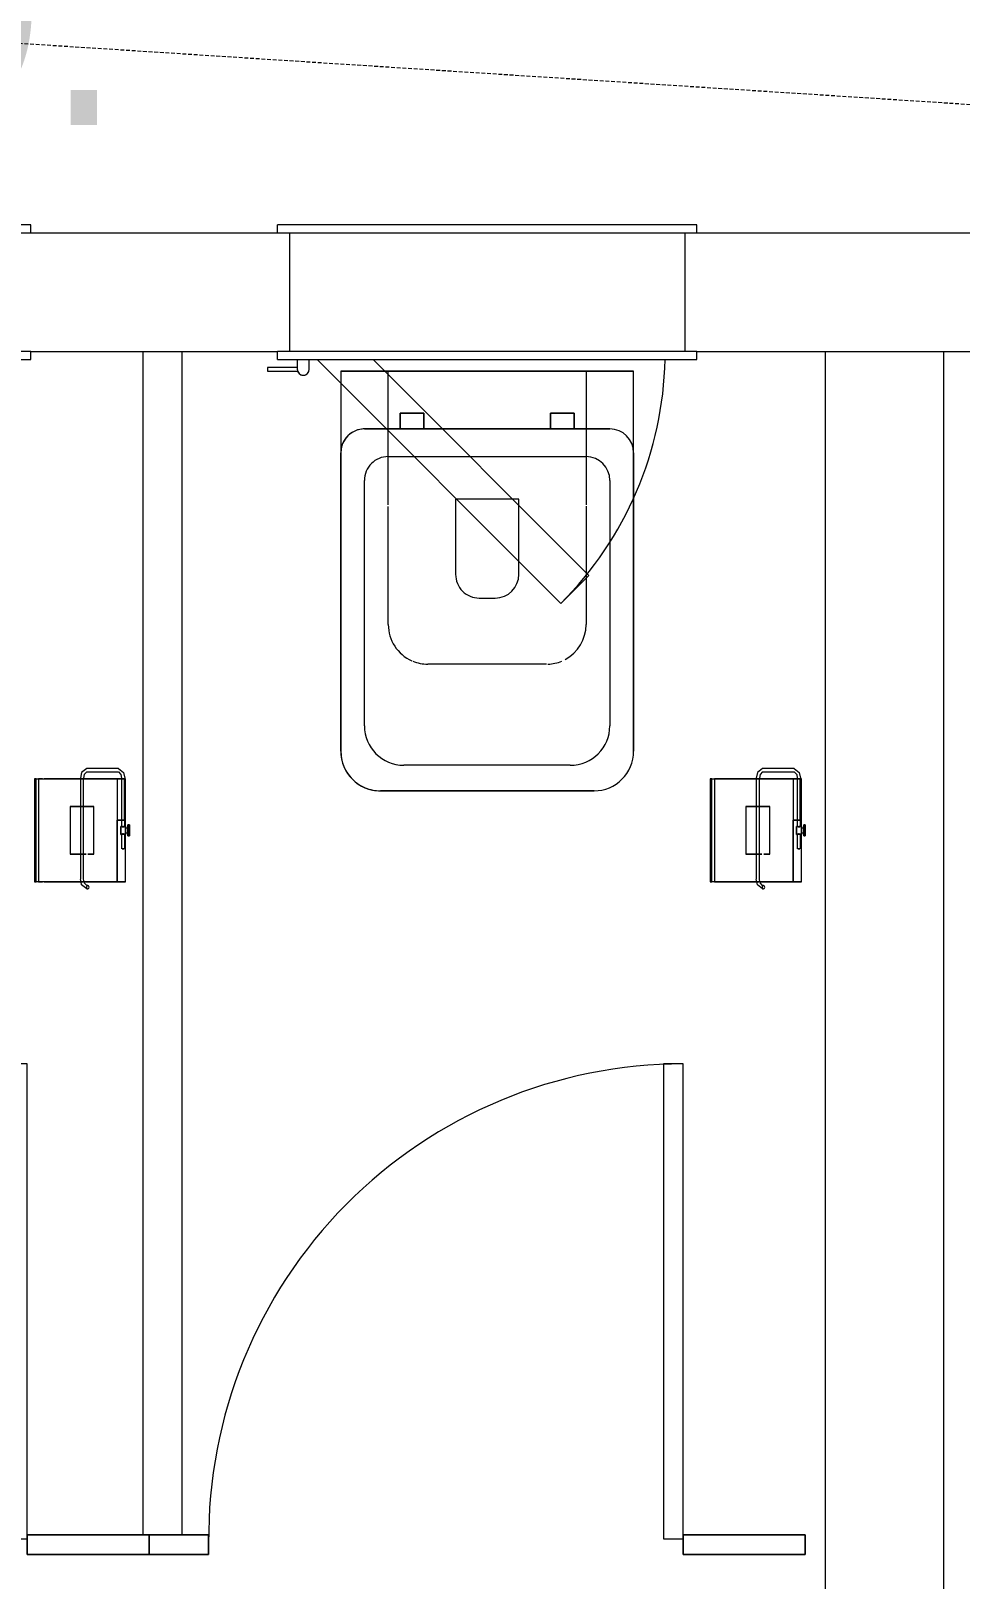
# Model space of a CAD drawing. Header units: millimetres. Extents: x 10569 to 232243, y -25347 to 80743.
# Drawn here: x 85286 to 86460, y 40997 to 42952 of the extents above; entities that cross this region are included whole.
import ezdxf

# ---------------------------------------------------------------- set-up
doc = ezdxf.new("R2010")
doc.units = ezdxf.units.MM
doc.linetypes.add('Hidden', pattern=[7.14375, 4.7625, -2.38125])
for name, color, linetype, lineweight in [('A-DETL-HDLN', 90, 'Hidden', 9), ('A-DOOR', 31, 'Continuous', 20), ('A-DOOR-FRAM', 31, 'Continuous', 30), ('A-WALL', 113, 'Continuous', 20), ('G-ANNO-TEXT', 231, 'Continuous', 5), ('P-SANR-FIXT', 6, 'Continuous', 9)]:
    doc.layers.add(name, color=color, linetype=linetype, lineweight=lineweight)
doc.styles.add('Swis721 BT_6', font='swiss.ttf', dxfattribs={"width": 0.89, "height": 283.821263})

# ---------------------------------------------------------------- blocks, each defined once
blk = doc.blocks.new('DLN_Toilet - DLN_Toilet-V352-TENDER DRAFT G_F')
at = {"layer": 'P-SANR-FIXT'}
for p, q in [((135, 700), (-135, 700)), ((-135, 700), (135, 700)), ((135, 700), (-135, 700)), ((-105, 667.8), (105.2, 667.8)), ((-185, 650), (-185, 272.8)), ((-185, 272.8), (-185, 650)), ((-185, 650), (-185, 272.8)), ((185, 272.8), (185, 650)), ((185, 650), (185, 272.8)), ((185, 272.8), (185, 650)), ((-155, 307.8), (-155, 617.8)), ((155.2, 617.8), (155.2, 307.8)), ((-75, 540), (75, 540)), ((-125, 340.5), (-125, 490)), ((125, 490), (125, 340.6)), ((10, 456.5), (-10, 456.5)), ((-40, 426.5), (-40, 331.7)), ((40, 331.7), (40, 426.5)), ((-125, 277.8), (-125, 338.8)), ((125, 338.9), (125, 277.9)), ((-40, 331.7), (40, 331.7)), ((125.2, 277.8), (-125, 277.8)), ((-125, 242.8), (-125, 277.8)), ((125, 277.9), (125, 242.8)), ((-185, 272.8), (-185, 170)), ((185, 170), (185, 272.8)), ((-155, 242.8), (155, 242.8)), ((-110, 242.8), (-155, 242.8)), ((-125, 170), (-125, 242.8)), ((-80, 242.8), (-110, 242.8)), ((-80, 242.8), (-110, 242.8)), ((-110, 242.8), (-110, 222.8)), ((-110, 222.8), (-110, 242.8)), ((-110, 242.8), (-80, 242.8)), ((80, 242.8), (-80, 242.8)), ((-80, 222.8), (-80, 242.8)), ((-80, 242.8), (-80, 222.8)), ((110, 242.8), (80, 242.8)), ((110, 242.8), (80, 242.8)), ((80, 242.8), (80, 222.8)), ((80, 222.8), (80, 242.8)), ((80, 242.8), (110, 242.8)), ((155, 242.8), (110, 242.8)), ((110, 222.8), (110, 242.8)), ((110, 242.8), (110, 222.8)), ((125, 242.8), (125, 170)), ((-110, 222.8), (-80, 222.8)), ((-80, 222.8), (-110, 222.8)), ((80, 222.8), (110, 222.8)), ((110, 222.8), (80, 222.8)), ((-185, 170), (185, 170)), ((-125, 170), (-185, 170)), ((125, 170), (-125, 170)), ((185, 170), (125, 170))]:
    blk.add_line(p, q, dxfattribs=at)
for centre, radius, start, end in [((-135, 650), 50, 90, 180), ((-135, 650), 50, 90, 180), ((-135, 650), 50, 90, 180), ((135, 650), 50, 0, 90), ((135, 650), 50, 0, 90), ((135, 650), 50, 67.5, 90), ((135, 650), 50, 0, 67.5), ((-105, 617.8), 50, 90, 180), ((105.2, 617.8), 50, 0, 90), ((-75, 490), 50, 118.0175, 180), ((-75, 490), 50, 92.0659, 112.5), ((75, 490), 50, 67.5, 90), ((75, 490), 50, 0, 66.0442), ((-10, 426.5), 30, 90, 180), ((10, 426.5), 30, 360, 90), ((-125, 307.8), 30, 180, 270), ((125.2, 307.8), 30, 270, 0), ((-155, 272.8), 30, 180, 270), ((-155, 272.8), 30, 180, 270), ((155, 272.8), 30, 270, 0), ((155, 272.8), 30, 300, 0), ((155, 272.8), 30, 270, 300)]:
    blk.add_arc(centre, radius, start, end, dxfattribs=at)
blk = doc.blocks.new('DLN-Access Panel__AP01_ - _AP04_ 450 x 650 _WH_-V446-TENDER DRAFT G_F')
at = {"layer": 'A-DOOR', "lineweight": 15}
for p, q in [((-265, 75), (-265, 85)), ((265, 85), (-265, 85)), ((265, 75), (265, 85)), ((-265, 75), (265, 75)), ((-265, -85), (-265, -75)), ((265, -75), (-265, -75)), ((265, -85), (265, -75)), ((-240, -95), (-277.5, -95)), ((-277.5, -95), (-277.5, -100)), ((-265, -85), (265, -85)), ((-240, -85), (-240, -97.5)), ((-225, -97.5), (-225, -85)), ((-215, -85), (93.2, -393.2)), ((128.6, -357.8), (-144.3, -85)), ((-277.5, -100), (-239.6, -100)), ((93.2, -393.2), (128.6, -357.8))]:
    blk.add_line(p, q, dxfattribs=at)
for centre, radius, start, end in [((-232.5, -97.5), 7.5, 180, 0), ((-225, -75), 450, 315, 358.7079), ((-232.5, -97.5), 7.5, 199.4712, 301.6259), ((-232.5, -97.5), 7.5, 240, 300), ((-232.5, -97.5), 7.5, 243.2518, 301.6259)]:
    blk.add_arc(centre, radius, start, end, dxfattribs=at)
at = {"layer": 'A-DOOR-FRAM', "lineweight": 15}
for p, q in [((-250, 75), (-250, -75)), ((250, 75), (250, -75))]:
    blk.add_line(p, q, dxfattribs=at)
blk = doc.blocks.new('FP_528-TENDER DRAFT G_F')
at = {"layer": 'P-SANR-FIXT'}
blk.add_line((-12.7, -6.1), (-65, -6.1), dxfattribs=at)
blk = doc.blocks.new('FP_529-TENDER DRAFT G_F')
at = {"layer": 'P-SANR-FIXT'}
blk.add_line((-65, -120.1), (65, -120.1), dxfattribs=at)
blk = doc.blocks.new('FP_530-TENDER DRAFT G_F')
at = {"layer": 'P-SANR-FIXT'}
for p, q in [((30, -45), (-30, -45)), ((-30, -75), (30, -75))]:
    blk.add_line(p, q, dxfattribs=at)
blk = doc.blocks.new('FP_531-TENDER DRAFT G_F')
at = {"layer": 'P-SANR-FIXT'}
for p, q in [((65, -5), (-65, -5)), ((-65, -115), (65, -115))]:
    blk.add_line(p, q, dxfattribs=at)
blk = doc.blocks.new('FP_532-TENDER DRAFT G_F')
at = {"layer": 'P-SANR-FIXT'}
for p, q in [((-3, -2), (-3, -5)), ((3, -5), (3, -2))]:
    blk.add_line(p, q, dxfattribs=at)
blk = doc.blocks.new('FP_533-TENDER DRAFT G_F')
at = {"layer": 'P-SANR-FIXT'}
for p, q in [((-7, 0), (-7, -2)), ((7, -2), (7, 0))]:
    blk.add_line(p, q, dxfattribs=at)
blk = doc.blocks.new('FP_534-TENDER DRAFT G_F')
at = {"layer": 'P-SANR-FIXT'}
for p, q in [((-5, -5), (-5, -6.1)), ((-5, -10.1), (-5, -11)), ((5, -6.1), (5, -5)), ((5, -11), (5, -10.1))]:
    blk.add_line(p, q, dxfattribs=at)
blk = doc.blocks.new('FP_535-TENDER DRAFT G_F')
at = {"layer": 'P-SANR-FIXT'}
for p, q in [((-5, -6.1), (-66.1, -6.1)), ((23.2, -6.1), (5, -6.1))]:
    blk.add_line(p, q, dxfattribs=at)
blk = doc.blocks.new('FP_536-TENDER DRAFT G_F')
at = {"layer": 'P-SANR-FIXT'}
for p, q in [((-66.1, -10.1), (-5, -10.1)), ((5, -10.1), (23.2, -10.1))]:
    blk.add_line(p, q, dxfattribs=at)
blk = doc.blocks.new('FP_537-TENDER DRAFT G_F')
at = {"layer": 'P-SANR-FIXT', "flags": 128}
blk.add_lwpolyline([(-78.1, -14.1), (-73.2, -7.6), (-66.1, -6.1)], dxfattribs=at)
blk = doc.blocks.new('FP_538-TENDER DRAFT G_F')
at = {"layer": 'P-SANR-FIXT', "flags": 128}
blk.add_lwpolyline([(-74.1, -14.1), (-70.8, -10.9), (-66.1, -10.1)], dxfattribs=at)
blk = doc.blocks.new('FP_539-TENDER DRAFT G_F')
at = {"layer": 'P-SANR-FIXT'}
for p, q in [((-78.1, -14.1), (-78.1, -54)), ((-74.1, -54), (-74.1, -14.1))]:
    blk.add_line(p, q, dxfattribs=at)
blk = doc.blocks.new('FP_540-TENDER DRAFT G_F')
at = {"layer": 'P-SANR-FIXT', "flags": 128}
blk.add_lwpolyline([(-74.1, -54), (-70.8, -57.2), (-66.1, -58)], dxfattribs=at)
blk = doc.blocks.new('FP_541-TENDER DRAFT G_F')
at = {"layer": 'P-SANR-FIXT', "flags": 128}
blk.add_lwpolyline([(-78.1, -54), (-73.2, -60.5), (-66.1, -62)], dxfattribs=at)
blk = doc.blocks.new('FP_542-TENDER DRAFT G_F')
at = {"layer": 'P-SANR-FIXT'}
for p, q in [((-30, -58), (-65, -58)), ((30, -58), (-30, -58)), ((61.8, -58), (30, -58))]:
    blk.add_line(p, q, dxfattribs=at)
blk = doc.blocks.new('FP_543-TENDER DRAFT G_F')
at = {"layer": 'P-SANR-FIXT'}
for p, q in [((-65, -62), (-30, -62)), ((-30, -62), (30, -62)), ((30, -62), (61.8, -62))]:
    blk.add_line(p, q, dxfattribs=at)
blk = doc.blocks.new('FP_544-TENDER DRAFT G_F')
at = {"layer": 'P-SANR-FIXT'}
for p, q in [((65, -57.4), (61.8, -58)), ((69.8, -54), (66.4, -57.2))]:
    blk.add_line(p, q, dxfattribs=at)
blk = doc.blocks.new('FP_545-TENDER DRAFT G_F')
at = {"layer": 'P-SANR-FIXT'}
blk.add_line((65, -61.3), (61.8, -62), dxfattribs=at)
at = {"layer": 'P-SANR-FIXT', "flags": 128}
blk.add_lwpolyline([(73.8, -54), (68.8, -60.5), (65, -61.3)], dxfattribs=at)
blk = doc.blocks.new('FP_546-TENDER DRAFT G_F')
at = {"layer": 'P-SANR-FIXT'}
for p, q in [((69.8, -52.8), (69.8, -54)), ((73.8, -54), (73.8, -52.8))]:
    blk.add_line(p, q, dxfattribs=at)
blk = doc.blocks.new('DLN_Toilet Paper Roll - DLN_Toilet Paper Roll-V527-TENDER DRAFT G_F')
at = {"layer": 'P-SANR-FIXT'}
for p, q in [((-7, 0), (7, 0)), ((7, 0), (-7, 0)), ((-65, -6.9), (-65, -5)), ((-65, -5), (-65, -6.9)), ((-65, -6.5), (-65, -6.9)), ((-65, -6.9), (-65, -6.5)), ((-65, -15.5), (-65, -6.9)), ((-65, -6.9), (-65, -9.7)), ((-65, -6.9), (-12.7, -6.9)), ((-65, -9.7), (-65, -9.9)), ((-65, -9.9), (-65, -15.6)), ((-65, -59.7), (-65, -12.4)), ((-65, -12.4), (-65, -45)), ((-65, -120.1), (-65, -15.5)), ((-65, -15.5), (-12.7, -15.5)), ((-65, -15.6), (-65, -37.5)), ((-12.7, -6.5), (-12.7, -6.9)), ((-12.7, -6.9), (-12.7, -6.5)), ((-12.7, -6.9), (-12.7, -8.8)), ((-12.7, -15.5), (-12.7, -6.9)), ((-12.7, -8.8), (-12.7, -9.7)), ((-12.7, -9.7), (-12.7, -9.9)), ((-12.7, -9.9), (-12.7, -15.5)), ((-12.7, -15.5), (65, -15.5)), ((65, -15.5), (-12.7, -15.5)), ((-7, -2), (7, -2)), ((7, -2), (-7, -2)), ((-5, -5), (5, -5)), ((-1.3, -5), (-5, -5)), ((-5, -11), (-2.5, -11)), ((5, -11), (-5, -11)), ((-3, -2), (3, -2)), ((3, -2), (-3, -2)), ((-3, -5), (-1.5, -5)), ((-1.5, -5), (-3, -5)), ((-2.5, -11), (2.5, -11)), ((-1.5, -5), (1.5, -5)), ((1.5, -5), (-1.5, -5)), ((1.3, -5), (-1.3, -5)), ((5, -5), (1.3, -5)), ((1.5, -5), (3, -5)), ((3, -5), (1.5, -5)), ((2.5, -11), (5, -11)), ((23.2, -9.3), (23.2, -6.9)), ((23.2, -6.9), (23.2, -9.3)), ((65, -15.1), (65, -5)), ((65, -5), (65, -15.1)), ((65, -45), (65, -15.1)), ((65, -15.1), (65, -59.7)), ((65, -15.6), (65, -15.5)), ((65, -15.5), (65, -120.1)), ((65, -37.5), (65, -15.6)), ((-65, -37.8), (-65, -59)), ((65, -59), (65, -37.8)), ((-65, -52.5), (-65, -45)), ((-65, -45), (-65, -59.7)), ((-65, -47), (-65, -59.3)), ((-65, -56.1), (-65, -52.5)), ((-65, -59.3), (-65, -56.1)), ((-30, -45.5), (-30, -45)), ((-30, -45), (-30, -55.1)), ((-30, -47), (-30, -45.5)), ((-30, -52.5), (-30, -47)), ((-30, -56.1), (-30, -52.5)), ((-30, -55.7), (-30, -55)), ((-30, -55), (-30, -55.2)), ((-30, -55.2), (-30, -55.7)), ((-30, -56.5), (-30, -55.7)), ((-30, -55.7), (-30, -56.5)), ((-30, -59.7), (-30, -56.2)), ((-30, -57.5), (-30, -56.5)), ((-30, -56.5), (-30, -58.7)), ((-30, -58.7), (-30, -57.5)), ((30, -47), (30, -45)), ((30, -45), (30, -49.4)), ((30, -49.4), (30, -47)), ((30, -52.5), (30, -49.6)), ((30, -49.6), (30, -52.5)), ((30, -55.7), (30, -55)), ((30, -55), (30, -58.7)), ((30, -56.5), (30, -55.7)), ((30, -56.1), (30, -59.7)), ((30, -57.5), (30, -56.5)), ((30, -60), (30, -57.5)), ((65, -59.7), (65, -45)), ((65, -45), (65, -45.5)), ((65, -45.5), (65, -49.4)), ((65, -59.7), (65, -47)), ((65, -49.4), (65, -59.7)), ((-65, -59.8), (-65, -78.6)), ((-65, -96.9), (-65, -60)), ((-65, -60), (-65, -75)), ((-65, -60.8), (-65, -73)), ((-65, -63.9), (-65, -60.8)), ((-65, -67.5), (-65, -63.9)), ((-65, -70.6), (-65, -67.5)), ((-65, -75), (-65, -70.6)), ((-65, -75), (-65, -96.9)), ((-30, -62.5), (-30, -58.7)), ((-30, -58.7), (-30, -60)), ((-30, -60), (-30, -62.5)), ((-30, -63.9), (-30, -60)), ((-30, -64.3), (-30, -62.5)), ((-30, -62.5), (-30, -63.5)), ((-30, -63.5), (-30, -64.3)), ((-30, -65), (-30, -64.3)), ((-30, -64.3), (-30, -64.8)), ((-30, -64.8), (-30, -65)), ((-30, -70.4), (-30, -65.2)), ((-30, -65.2), (-30, -67.5)), ((-30, -67.5), (-30, -70.4)), ((-30, -74.5), (-30, -70.6)), ((-30, -70.6), (-30, -73)), ((-30, -73), (-30, -75)), ((-30, -75), (-30, -74.5)), ((30, -58.7), (30, -60)), ((30, -61.3), (30, -60)), ((30, -60), (30, -61.3)), ((30, -60), (30, -63.8)), ((30, -63.5), (30, -61.3)), ((30, -61.3), (30, -62.5)), ((30, -62.5), (30, -63.5)), ((30, -64.3), (30, -63.5)), ((30, -63.5), (30, -64.3)), ((30, -63.9), (30, -75)), ((30, -65), (30, -64.3)), ((30, -64.3), (30, -65)), ((30, -67.5), (30, -64.9)), ((30, -70.6), (30, -67.5)), ((30, -73), (30, -70.6)), ((30, -74.5), (30, -73)), ((30, -75), (30, -74.5)), ((65, -78.6), (65, -59.8)), ((65, -73), (65, -60)), ((65, -60), (65, -96.9)), ((65, -75), (65, -60)), ((65, -60), (65, -63.9)), ((65, -63.9), (65, -75)), ((65, -96.9), (65, -75)), ((-65, -79.9), (-65, -95.2)), ((-65, -96.9), (-65, -107.7)), ((65, -95.2), (65, -79.9)), ((65, -107.7), (65, -96.9)), ((-65, -109.3), (-65, -98.9)), ((-65, -98.9), (-65, -109.3)), ((-65, -107.8), (-65, -109.3)), ((-65, -115), (-65, -109.9)), ((-65, -109.9), (-65, -115)), ((-65, -110), (-65, -113.7)), ((65, -109.3), (65, -98.9)), ((65, -98.9), (65, -109.3)), ((65, -109.3), (65, -107.8)), ((65, -115), (65, -109.9)), ((65, -109.9), (65, -115)), ((65, -113.7), (65, -110)), ((-65, -118.1), (-65, -120.1)), ((65, -118.1), (-65, -118.1)), ((-65, -120.1), (65, -120.1)), ((65, -120.1), (65, -118.1))]:
    blk.add_line(p, q, dxfattribs=at)
for start_param, end_param in [(0, 3.141593), (3.141593, 6.283185)]:
    blk.add_ellipse((71.8, -52.8), major_axis=(2, 0), ratio=0.802744, start_param=start_param, end_param=end_param, dxfattribs=at)
for points, knots in [([(-4.7, -6.8), (-4.8, -6.6), (-4.9, -6.3), (-5, -6.1), (-5, -6.1), (-5, -6.1)], [0.6, 0.6, 0.6, 0.6, 0.8, 0.9, 1, 1, 1, 1]), ([(-5, -6.1), (-5, -6.1), (-5, -6.2), (-4.9, -6.4), (-4.8, -6.7), (-4.8, -6.9)], [0, 0, 0, 0, 0.25, 0.5, 1, 1, 1, 1]), ([(-4.7, -7.8), (-4.7, -7.9), (-4.6, -8.3), (-4.7, -8.8), (-4.8, -9.3), (-4.9, -9.7), (-5, -10), (-5, -10.1), (-5, -10.1)], [0.2222222, 0.2222222, 0.2222222, 0.2222222, 0.3333333, 0.4444444, 0.5833333, 0.7222222, 0.8611111, 1, 1, 1, 1]), ([(-5, -10.1), (-5, -10.1), (-5, -10.1), (-4.9, -10), (-4.8, -9.8), (-4.8, -9.7), (-4.8, -9.6)], [0, 0, 0, 0, 0.2, 0.4, 0.7, 0.8, 0.8, 0.8, 0.8]), ([(5, -6.1), (5, -6.1), (5, -6.1), (4.9, -6.3), (4.8, -6.6), (4.7, -7), (4.6, -7.1)], [0, 0, 0, 0, 0.1, 0.2, 0.4, 0.5, 0.5, 0.5, 0.5]), ([(4.7, -7.8), (4.7, -7.8), (4.7, -7.7), (4.7, -7.5), (4.7, -7.4), (4.7, -7.3)], [0.7777778, 0.7777778, 0.7777778, 0.7777778, 0.7916667, 0.8611111, 0.8888889, 0.8888889, 0.8888889, 0.8888889]), ([(5, -10.1), (5, -10.1), (5, -10), (4.9, -9.8), (4.8, -9.3), (4.7, -8.7), (4.7, -8.3), (4.6, -8), (4.7, -7.9), (4.7, -7.8)], [0, 0, 0, 0, 0.1111111, 0.2222222, 0.4444444, 0.5833333, 0.6527778, 0.7222222, 0.7777778, 0.7777778, 0.7777778, 0.7777778]), ([(4.7, -9.3), (4.7, -9.5), (4.9, -9.8), (5, -10.1), (5, -10.1), (5, -10.1)], [0, 0, 0, 0, 0.4, 0.7, 1, 1, 1, 1]), ([(4.8, -6.9), (4.8, -6.7), (4.9, -6.4), (5, -6.2), (5, -6.1), (5, -6.1)], [0, 0, 0, 0, 0.5, 0.75, 1, 1, 1, 1])]:
    blk.add_open_spline(points, degree=3, knots=knots, dxfattribs=at)
for points in [[(-4.8, -6.9), (-4.8, -7.1), (-4.7, -7.2), (-4.7, -7.3)], [(-4.8, -9.6), (-4.7, -9.5), (-4.7, -9.4), (-4.7, -9.3)], [(-4.7, -9.3), (-4.6, -9.2), (-4.6, -8.9), (-4.5, -8.5), (-4.5, -8), (-4.5, -7.6), (-4.6, -7.1), (-4.7, -6.9), (-4.7, -6.8)], [(-4.7, -7.3), (-4.7, -7.5), (-4.7, -7.6), (-4.7, -7.8)], [(4.6, -7.1), (4.6, -7.3), (4.5, -7.6), (4.5, -8), (4.5, -8.5), (4.6, -8.9), (4.6, -9.2), (4.7, -9.3)], [(4.7, -7.3), (4.7, -7.2), (4.8, -7.1), (4.8, -6.9)]]:
    blk.add_open_spline(points, degree=3, dxfattribs=at)
for name in ['FP_533-TENDER DRAFT G_F', 'FP_537-TENDER DRAFT G_F', 'FP_539-TENDER DRAFT G_F', 'FP_538-TENDER DRAFT G_F', 'FP_535-TENDER DRAFT G_F', 'FP_536-TENDER DRAFT G_F', 'FP_531-TENDER DRAFT G_F', 'FP_528-TENDER DRAFT G_F', 'FP_534-TENDER DRAFT G_F', 'FP_532-TENDER DRAFT G_F', 'FP_541-TENDER DRAFT G_F', 'FP_540-TENDER DRAFT G_F', 'FP_542-TENDER DRAFT G_F', 'FP_530-TENDER DRAFT G_F', 'FP_544-TENDER DRAFT G_F', 'FP_545-TENDER DRAFT G_F', 'FP_546-TENDER DRAFT G_F', 'FP_543-TENDER DRAFT G_F', 'FP_529-TENDER DRAFT G_F']:
    blk.add_blockref(name, (0, 0), dxfattribs=at)
blk = doc.blocks.new('FP_548-TENDER DRAFT G_F')
at = {"layer": 'P-SANR-FIXT'}
blk.add_line((-12.7, -6.1), (-65, -6.1), dxfattribs=at)
blk = doc.blocks.new('FP_549-TENDER DRAFT G_F')
at = {"layer": 'P-SANR-FIXT'}
blk.add_line((-65, -120.1), (65, -120.1), dxfattribs=at)
blk = doc.blocks.new('FP_550-TENDER DRAFT G_F')
at = {"layer": 'P-SANR-FIXT'}
for p, q in [((30, -45), (-30, -45)), ((-30, -75), (30, -75))]:
    blk.add_line(p, q, dxfattribs=at)
blk = doc.blocks.new('FP_551-TENDER DRAFT G_F')
at = {"layer": 'P-SANR-FIXT'}
for p, q in [((65, -5), (-65, -5)), ((-65, -115), (65, -115))]:
    blk.add_line(p, q, dxfattribs=at)
blk = doc.blocks.new('FP_552-TENDER DRAFT G_F')
at = {"layer": 'P-SANR-FIXT'}
for p, q in [((-3, -2), (-3, -5)), ((3, -5), (3, -2))]:
    blk.add_line(p, q, dxfattribs=at)
blk = doc.blocks.new('FP_553-TENDER DRAFT G_F')
at = {"layer": 'P-SANR-FIXT'}
for p, q in [((-7, 0), (-7, -2)), ((7, -2), (7, 0))]:
    blk.add_line(p, q, dxfattribs=at)
blk = doc.blocks.new('FP_554-TENDER DRAFT G_F')
at = {"layer": 'P-SANR-FIXT'}
for p, q in [((-5, -5), (-5, -6.1)), ((-5, -10.1), (-5, -11)), ((5, -6.1), (5, -5)), ((5, -11), (5, -10.1))]:
    blk.add_line(p, q, dxfattribs=at)
blk = doc.blocks.new('FP_555-TENDER DRAFT G_F')
at = {"layer": 'P-SANR-FIXT'}
for p, q in [((-5, -6.1), (-66.1, -6.1)), ((23.2, -6.1), (5, -6.1))]:
    blk.add_line(p, q, dxfattribs=at)
blk = doc.blocks.new('FP_556-TENDER DRAFT G_F')
at = {"layer": 'P-SANR-FIXT'}
for p, q in [((-66.1, -10.1), (-5, -10.1)), ((5, -10.1), (23.2, -10.1))]:
    blk.add_line(p, q, dxfattribs=at)
blk = doc.blocks.new('FP_557-TENDER DRAFT G_F')
at = {"layer": 'P-SANR-FIXT', "flags": 128}
blk.add_lwpolyline([(-78.1, -14.1), (-73.2, -7.6), (-66.1, -6.1)], dxfattribs=at)
blk = doc.blocks.new('FP_558-TENDER DRAFT G_F')
at = {"layer": 'P-SANR-FIXT', "flags": 128}
blk.add_lwpolyline([(-74.1, -14.1), (-70.8, -10.9), (-66.1, -10.1)], dxfattribs=at)
blk = doc.blocks.new('FP_559-TENDER DRAFT G_F')
at = {"layer": 'P-SANR-FIXT'}
for p, q in [((-78.1, -14.1), (-78.1, -54)), ((-74.1, -54), (-74.1, -14.1))]:
    blk.add_line(p, q, dxfattribs=at)
blk = doc.blocks.new('FP_560-TENDER DRAFT G_F')
at = {"layer": 'P-SANR-FIXT', "flags": 128}
blk.add_lwpolyline([(-74.1, -54), (-70.8, -57.2), (-66.1, -58)], dxfattribs=at)
blk = doc.blocks.new('FP_561-TENDER DRAFT G_F')
at = {"layer": 'P-SANR-FIXT', "flags": 128}
blk.add_lwpolyline([(-78.1, -54), (-73.2, -60.5), (-66.1, -62)], dxfattribs=at)
blk = doc.blocks.new('FP_562-TENDER DRAFT G_F')
at = {"layer": 'P-SANR-FIXT'}
for p, q in [((-30, -58), (-65, -58)), ((30, -58), (-30, -58)), ((61.8, -58), (30, -58))]:
    blk.add_line(p, q, dxfattribs=at)
blk = doc.blocks.new('FP_563-TENDER DRAFT G_F')
at = {"layer": 'P-SANR-FIXT'}
for p, q in [((-65, -62), (-30, -62)), ((-30, -62), (30, -62)), ((30, -62), (61.8, -62))]:
    blk.add_line(p, q, dxfattribs=at)
blk = doc.blocks.new('FP_564-TENDER DRAFT G_F')
at = {"layer": 'P-SANR-FIXT'}
for p, q in [((65, -57.4), (61.8, -58)), ((69.8, -54), (66.4, -57.2))]:
    blk.add_line(p, q, dxfattribs=at)
blk = doc.blocks.new('FP_565-TENDER DRAFT G_F')
at = {"layer": 'P-SANR-FIXT'}
blk.add_line((65, -61.3), (61.8, -62), dxfattribs=at)
at = {"layer": 'P-SANR-FIXT', "flags": 128}
blk.add_lwpolyline([(73.8, -54), (68.8, -60.5), (65, -61.3)], dxfattribs=at)
blk = doc.blocks.new('FP_566-TENDER DRAFT G_F')
at = {"layer": 'P-SANR-FIXT'}
for p, q in [((69.8, -52.8), (69.8, -54)), ((73.8, -54), (73.8, -52.8))]:
    blk.add_line(p, q, dxfattribs=at)
blk = doc.blocks.new('DLN_Toilet Paper Roll - DLN_Toilet Paper Roll-V547-TENDER DRAFT G_F')
at = {"layer": 'P-SANR-FIXT'}
for p, q in [((-7, 0), (7, 0)), ((7, 0), (-7, 0)), ((-65, -6.9), (-65, -5)), ((-65, -5), (-65, -6.9)), ((-65, -6.5), (-65, -6.9)), ((-65, -6.9), (-65, -6.5)), ((-65, -15.5), (-65, -6.9)), ((-65, -6.9), (-65, -8.3)), ((-65, -6.9), (-12.7, -6.9)), ((-65, -8.3), (-65, -9.7)), ((-65, -9.7), (-65, -9.9)), ((-65, -9.9), (-65, -15.6)), ((-65, -59.7), (-65, -12.4)), ((-65, -12.4), (-65, -21.1)), ((-65, -120.1), (-65, -15.5)), ((-65, -15.5), (-12.7, -15.5)), ((-65, -15.6), (-65, -37.5)), ((-12.7, -6.5), (-12.7, -6.9)), ((-12.7, -6.9), (-12.7, -6.5)), ((-12.7, -6.9), (-12.7, -7.8)), ((-12.7, -15.5), (-12.7, -6.9)), ((-12.7, -7.8), (-12.7, -8.8)), ((-12.7, -8.8), (-12.7, -9.3)), ((-12.7, -9.3), (-12.7, -9.7)), ((-12.7, -9.7), (-12.7, -9.9)), ((-12.7, -9.9), (-12.7, -15.5)), ((-12.7, -15.5), (65, -15.5)), ((65, -15.5), (-12.7, -15.5)), ((-7, -2), (7, -2)), ((7, -2), (-7, -2)), ((-5, -5), (5, -5)), ((-1.3, -5), (-5, -5)), ((-5, -11), (-2.5, -11)), ((5, -11), (-5, -11)), ((-3, -2), (3, -2)), ((3, -2), (-3, -2)), ((-3, -5), (-1.5, -5)), ((-1.5, -5), (-3, -5)), ((-2.5, -11), (2.5, -11)), ((-1.5, -5), (1.5, -5)), ((1.5, -5), (-1.5, -5)), ((1.3, -5), (-1.3, -5)), ((5, -5), (1.3, -5)), ((1.5, -5), (3, -5)), ((3, -5), (1.5, -5)), ((2.5, -11), (5, -11)), ((23.2, -9.3), (23.2, -6.9)), ((23.2, -6.9), (23.2, -9.3)), ((65, -15.1), (65, -5)), ((65, -5), (65, -15.1)), ((65, -45), (65, -15.1)), ((65, -15.1), (65, -59.7)), ((65, -15.6), (65, -15.5)), ((65, -15.5), (65, -120.1)), ((65, -37.5), (65, -15.6)), ((-65, -21.1), (-65, -45)), ((-65, -37.8), (-65, -59)), ((65, -59), (65, -37.8)), ((-65, -47), (-65, -45)), ((-65, -45), (-65, -59.7)), ((-65, -47), (-65, -59.3)), ((-65, -59.3), (-65, -47)), ((-30, -52.5), (-30, -45)), ((-30, -45), (-30, -49.4)), ((-30, -49.4), (-30, -52.5)), ((-30, -56.1), (-30, -52.5)), ((-30, -52.5), (-30, -55.1)), ((-30, -55.2), (-30, -55)), ((-30, -55), (-30, -55.7)), ((-30, -55.7), (-30, -55.2)), ((-30, -56.5), (-30, -55.7)), ((-30, -55.7), (-30, -56.5)), ((-30, -59.7), (-30, -56.2)), ((-30, -58.7), (-30, -56.5)), ((-30, -56.5), (-30, -63.5)), ((30, -45.5), (30, -45)), ((30, -45), (30, -49.4)), ((30, -49.4), (30, -45.5)), ((30, -52.5), (30, -49.6)), ((30, -49.6), (30, -52.5)), ((30, -55.2), (30, -55)), ((30, -55), (30, -58.7)), ((30, -57.5), (30, -55.2)), ((30, -56.1), (30, -59.7)), ((30, -58.7), (30, -57.5)), ((65, -45.5), (65, -45)), ((65, -45), (65, -45.5)), ((65, -59.7), (65, -45.5)), ((65, -45.5), (65, -47)), ((65, -59.7), (65, -47)), ((65, -47), (65, -49.4)), ((65, -49.4), (65, -56.1)), ((65, -56.1), (65, -59.7)), ((-65, -59.8), (-65, -78.6)), ((-65, -96.9), (-65, -60)), ((-65, -60), (-65, -75)), ((-65, -60.8), (-65, -73)), ((-65, -63.9), (-65, -60.8)), ((-65, -75), (-65, -63.9)), ((-65, -75), (-65, -87.5)), ((-30, -61.3), (-30, -58.7)), ((-30, -63.9), (-30, -60)), ((-30, -62.5), (-30, -61.3)), ((-30, -64.8), (-30, -62.5)), ((-30, -63.5), (-30, -65)), ((-30, -65), (-30, -64.8)), ((-30, -67.5), (-30, -65.2)), ((-30, -65.2), (-30, -67.5)), ((-30, -70.4), (-30, -67.5)), ((-30, -67.5), (-30, -70.4)), ((-30, -75), (-30, -70.6)), ((-30, -70.6), (-30, -73)), ((-30, -73), (-30, -75)), ((30, -63.5), (30, -58.7)), ((30, -58.7), (30, -60)), ((30, -60), (30, -61.3)), ((30, -60), (30, -63.8)), ((30, -61.3), (30, -62.5)), ((30, -62.5), (30, -63.5)), ((30, -64.3), (30, -63.5)), ((30, -63.5), (30, -64.3)), ((30, -63.9), (30, -75)), ((30, -65), (30, -64.3)), ((30, -64.3), (30, -65)), ((30, -75), (30, -64.9)), ((65, -78.6), (65, -59.8)), ((65, -73), (65, -60)), ((65, -60), (65, -96.9)), ((65, -63.9), (65, -60)), ((65, -60), (65, -63.9)), ((65, -75), (65, -63.9)), ((65, -63.9), (65, -70.6)), ((65, -70.6), (65, -73)), ((65, -73), (65, -74.5)), ((65, -74.5), (65, -75)), ((65, -96.9), (65, -75)), ((-65, -79.9), (-65, -95.2)), ((-65, -87.5), (-65, -96.9)), ((-65, -96.9), (-65, -107.7)), ((65, -95.2), (65, -79.9)), ((65, -107.7), (65, -96.9)), ((-65, -107.6), (-65, -98.9)), ((-65, -98.9), (-65, -107.6)), ((-65, -115), (-65, -109.9)), ((-65, -109.9), (-65, -115)), ((-65, -110), (-65, -113.7)), ((65, -107.6), (65, -98.9)), ((65, -98.9), (65, -107.6)), ((65, -115), (65, -109.9)), ((65, -109.9), (65, -115)), ((65, -113.7), (65, -110)), ((-65, -118.1), (-65, -120.1)), ((65, -118.1), (-65, -118.1)), ((-65, -120.1), (65, -120.1)), ((65, -120.1), (65, -118.1))]:
    blk.add_line(p, q, dxfattribs=at)
for start_param, end_param in [(0, 3.141593), (3.141593, 6.283185)]:
    blk.add_ellipse((71.8, -52.8), major_axis=(2, 0), ratio=0.802744, start_param=start_param, end_param=end_param, dxfattribs=at)
for points, knots in [([(-4.7, -6.8), (-4.8, -6.6), (-4.9, -6.3), (-5, -6.1), (-5, -6.1), (-5, -6.1)], [0.6, 0.6, 0.6, 0.6, 0.8, 0.9, 1, 1, 1, 1]), ([(-5, -6.1), (-5, -6.1), (-5, -6.2), (-4.9, -6.4), (-4.8, -6.7), (-4.8, -6.9)], [0, 0, 0, 0, 0.25, 0.5, 1, 1, 1, 1]), ([(-4.7, -7.8), (-4.7, -7.9), (-4.6, -8.3), (-4.7, -8.8), (-4.8, -9.3), (-4.9, -9.7), (-5, -10), (-5, -10.1), (-5, -10.1)], [0.2222222, 0.2222222, 0.2222222, 0.2222222, 0.3333333, 0.4444444, 0.5833333, 0.7222222, 0.8611111, 1, 1, 1, 1]), ([(-5, -10.1), (-5, -10.1), (-5, -10.1), (-4.9, -10), (-4.8, -9.8), (-4.8, -9.7), (-4.8, -9.6)], [0, 0, 0, 0, 0.2, 0.4, 0.7, 0.8, 0.8, 0.8, 0.8]), ([(5, -6.1), (5, -6.1), (5, -6.1), (4.9, -6.3), (4.8, -6.6), (4.7, -7), (4.6, -7.1)], [0, 0, 0, 0, 0.1, 0.2, 0.4, 0.5, 0.5, 0.5, 0.5]), ([(4.7, -7.8), (4.7, -7.8), (4.7, -7.7), (4.7, -7.5), (4.7, -7.4), (4.7, -7.3)], [0.7777778, 0.7777778, 0.7777778, 0.7777778, 0.7916667, 0.8611111, 0.8888889, 0.8888889, 0.8888889, 0.8888889]), ([(5, -10.1), (5, -10.1), (5, -10), (4.9, -9.8), (4.8, -9.3), (4.7, -8.7), (4.7, -8.3), (4.6, -8), (4.7, -7.9), (4.7, -7.8)], [0, 0, 0, 0, 0.1111111, 0.2222222, 0.4444444, 0.5833333, 0.6527778, 0.7222222, 0.7777778, 0.7777778, 0.7777778, 0.7777778]), ([(4.7, -9.3), (4.7, -9.5), (4.9, -9.8), (5, -10.1), (5, -10.1), (5, -10.1)], [0, 0, 0, 0, 0.4, 0.7, 1, 1, 1, 1]), ([(4.8, -6.9), (4.8, -6.7), (4.9, -6.4), (5, -6.2), (5, -6.1), (5, -6.1)], [0, 0, 0, 0, 0.5, 0.75, 1, 1, 1, 1])]:
    blk.add_open_spline(points, degree=3, knots=knots, dxfattribs=at)
for points in [[(-4.8, -6.9), (-4.8, -7.1), (-4.7, -7.2), (-4.7, -7.3)], [(-4.8, -9.6), (-4.7, -9.5), (-4.7, -9.4), (-4.7, -9.3)], [(-4.7, -9.3), (-4.6, -9.2), (-4.6, -8.9), (-4.5, -8.5), (-4.5, -8), (-4.5, -7.6), (-4.6, -7.1), (-4.7, -6.9), (-4.7, -6.8)], [(-4.7, -7.3), (-4.7, -7.5), (-4.7, -7.6), (-4.7, -7.8)], [(4.6, -7.1), (4.6, -7.3), (4.5, -7.6), (4.5, -8), (4.5, -8.5), (4.6, -8.9), (4.6, -9.2), (4.7, -9.3)], [(4.7, -7.3), (4.7, -7.2), (4.8, -7.1), (4.8, -6.9)]]:
    blk.add_open_spline(points, degree=3, dxfattribs=at)
for name in ['FP_553-TENDER DRAFT G_F', 'FP_557-TENDER DRAFT G_F', 'FP_559-TENDER DRAFT G_F', 'FP_558-TENDER DRAFT G_F', 'FP_555-TENDER DRAFT G_F', 'FP_556-TENDER DRAFT G_F', 'FP_551-TENDER DRAFT G_F', 'FP_548-TENDER DRAFT G_F', 'FP_554-TENDER DRAFT G_F', 'FP_552-TENDER DRAFT G_F', 'FP_561-TENDER DRAFT G_F', 'FP_560-TENDER DRAFT G_F', 'FP_562-TENDER DRAFT G_F', 'FP_550-TENDER DRAFT G_F', 'FP_564-TENDER DRAFT G_F', 'FP_565-TENDER DRAFT G_F', 'FP_566-TENDER DRAFT G_F', 'FP_563-TENDER DRAFT G_F', 'FP_549-TENDER DRAFT G_F']:
    blk.add_blockref(name, (0, 0), dxfattribs=at)
blk = doc.blocks.new('DLN_Partition Door - 600x2100_100x25 _WH_GH_-V649-TENDER DRAFT G_F')
at = {"layer": 'A-DOOR', "lineweight": 9}
for p, q in [((20, -509.1), (20, -534.1)), ((620, -509.1), (20, -509.1)), ((620, -534.1), (620, -509.1)), ((20, -534.1), (620, -534.1))]:
    blk.add_line(p, q, dxfattribs=at)
blk.add_arc((20, -534.1), 600, 0, 90.5, dxfattribs=at)
at = {"layer": 'P-SANR-FIXT'}
for p, q in [((25, 140.9), (0, 140.9)), ((0, 140.9), (0, 65.9)), ((0, 65.9), (0, 140.9)), ((0, 140.9), (25, 140.9)), ((25, 65.9), (25, 140.9)), ((25, 140.9), (25, 107.5)), ((25, 107.5), (25, 65.9)), ((0, 65.9), (25, 65.9)), ((25, 65.9), (0, 65.9)), ((25, -534.1), (0, -534.1)), ((0, -534.1), (0, -688.3)), ((0, -688.3), (0, -534.1)), ((0, -534.1), (25, -534.1)), ((25, -688.3), (25, -534.1)), ((25, -534.1), (25, -680)), ((25, -680), (25, -688.3)), ((0, -688.3), (25, -688.3)), ((25, -688.3), (0, -688.3))]:
    blk.add_line(p, q, dxfattribs=at)
blk = doc.blocks.new('DLN_Partition Door - 600x2100_100x25 _WH_GH_-V650-TENDER DRAFT G_F')
at = {"layer": 'A-DOOR', "lineweight": 9}
for p, q in [((20, -509.1), (20, -534.1)), ((620, -509.1), (20, -509.1)), ((620, -534.1), (620, -509.1)), ((20, -534.1), (620, -534.1))]:
    blk.add_line(p, q, dxfattribs=at)
blk.add_arc((20, -534.1), 600, 0, 90.5, dxfattribs=at)
at = {"layer": 'P-SANR-FIXT'}
for p, q in [((25, 140.9), (0, 140.9)), ((0, 140.9), (0, 65.9)), ((0, 65.9), (0, 140.9)), ((0, 140.9), (25, 140.9)), ((25, 65.9), (25, 140.9)), ((25, 140.9), (25, 99.2)), ((25, 99.2), (25, 65.9)), ((0, 65.9), (25, 65.9)), ((25, 65.9), (0, 65.9)), ((25, -534.1), (0, -534.1)), ((0, -534.1), (0, -688.3)), ((0, -688.3), (0, -534.1)), ((0, -534.1), (25, -534.1)), ((25, -688.3), (25, -534.1)), ((25, -534.1), (25, -688.3)), ((0, -688.3), (25, -688.3)), ((25, -688.3), (0, -688.3))]:
    blk.add_line(p, q, dxfattribs=at)

msp = doc.modelspace()

# ---------------------------------------------------------------- linework, layer by layer
at = {"layer": 'A-DETL-HDLN'}
msp.add_line((88989.29296, 42697.48546), (81214.29296, 43197.48546), dxfattribs=at)
at = {"layer": 'A-WALL'}
for p, q in [((85285.54296, 42697.48546), (85597.20963, 42697.48546)), ((86127.20963, 42697.48546), (86699.29296, 42697.48546)), ((85285.54296, 42547.48546), (85597.20963, 42547.48546)), ((86127.20963, 42547.48546), (86699.29296, 42547.48546)), ((86289.29296, 42547.48546), (86289.29296, 40307.48546)), ((86439.29296, 40307.48546), (86439.29296, 42547.48546))]:
    msp.add_line(p, q, dxfattribs=at)
at = {"layer": 'A-WALL', "lineweight": 9}
for p, q in [((85426.79296, 42547.48546), (85426.79296, 41052.48546)), ((85476.79296, 41052.48546), (85476.79296, 42547.48546)), ((85476.79296, 41052.48546), (85426.79296, 41052.48546))]:
    msp.add_line(p, q, dxfattribs=at)

# ---------------------------------------------------------------- block references
at = {"layer": 'A-DOOR', "lineweight": 15}
for p in [(85020.54296, 42622.48546), (85862.20963, 42622.48546)]:
    msp.add_blockref('DLN-Access Panel__AP01_ - _AP04_ 450 x 650 _WH_-V446-TENDER DRAFT G_F', p, dxfattribs=at)
at = {"layer": 'P-SANR-FIXT'}
for name, p, rotation in [('DLN_Toilet - DLN_Toilet-V352-TENDER DRAFT G_F', (85862.20963, 42692.48546), 180), ('DLN_Toilet Paper Roll - DLN_Toilet Paper Roll-V547-TENDER DRAFT G_F', (85410.1263, 41942.48546), 269.9999999999998), ('DLN_Toilet Paper Roll - DLN_Toilet Paper Roll-V527-TENDER DRAFT G_F', (86264.29296, 41942.48546), 269.9999999999998), ('DLN_Partition Door - 600x2100_100x25 _WH_GH_-V649-TENDER DRAFT G_F', (84746.82996, 41027.48546), 89.9999999999998), ('DLN_Partition Door - 600x2100_100x25 _WH_GH_-V650-TENDER DRAFT G_F', (85575.99662, 41027.48546), 89.9999999999998)]:
    msp.add_blockref(name, p, dxfattribs=dict(at, rotation=rotation))

# ---------------------------------------------------------------- texts
at = {"layer": 'G-ANNO-TEXT', "color": 7, "insert": (84715.16362, 43117.7056), "char_height": 283.821263, "width": 788.4, "attachment_point": 1, "line_spacing_factor": 1.00667, "style": 'Swis721 BT_6'}
msp.add_mtext('P.D.', dxfattribs=at)

doc.saveas('drawing.dxf')
